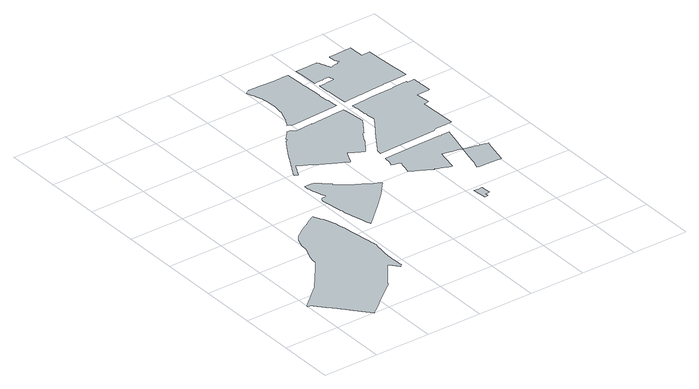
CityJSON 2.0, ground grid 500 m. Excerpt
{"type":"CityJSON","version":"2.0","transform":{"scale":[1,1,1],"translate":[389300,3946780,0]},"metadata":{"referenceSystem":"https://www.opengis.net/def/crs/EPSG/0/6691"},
"CityObjects":{
"object1":{"type":"GenericCityObject","attributes":{"class":"24","urbanPlanType":"21","prefecture":"13","city":"13100"},"geometry":[{"type":"MultiSurface","lod":"0","boundaries":[[[0,1,2,3,4,5,6,7,8,9,10,11,12,13,14,15,16,17,18,19,20,21,22,23,24,25,26,27,28,29,30,31,32,33,34,35,36,37,38,39,40,41,42,43,44,45,46,47,48,49,50,51,52,53,54,55,56,57,58,59,60,61,62,63,64,65,66,67,68,69,70,71,72,73,74,75,76,77,78,79,80,81,82,83,84,85,86,87,88,89,90,91,92,93,94,95,96,97,98,99,100,101,102,103,104,105,106,107,108,109,110,111,112,113,114,115,116,117,118,119,120,121,122,123,124,125,126,127,128,129,130,131,132,133,134,135,136,137,138,139,140,141,142,143,144,145,146,147,148,149,150,151,152,153,154,155,156,157,158,159]]]}]},
"object2":{"type":"GenericCityObject","attributes":{"class":"25","urbanPlanType":"21","prefecture":"13","city":"13100"},"geometry":[{"type":"MultiSurface","lod":"0","boundaries":[[[160,161,162,163,164,165,166,167,168,169,170,171,172,173,174,175,176,177,178,179,180,181,182,183,184,185,186,187,188,189,190,191,192,193,194,195,196,197,198,199,200,201,202,203,204,205,206,207,208,209,210,211,212,213,214,215,216,217,218,219,220,221,222,223,224,225,226,227,228,229,230,231,232,233,234,235,236,237,238,239,240,241,242,243,244,245,246,247,248,249,250,251,252,253,254,255,256,257,258]]]}]},
"object3":{"type":"GenericCityObject","attributes":{"class":"25","urbanPlanType":"21","prefecture":"13","city":"13100"},"geometry":[{"type":"MultiSurface","lod":"0","boundaries":[[[259,260,261,262,263,264,265,266,267,268,269,270,271,272,273,274,275,276,277,278,279,280,281,282,283,284,285,286,287,288,289,290,291,292,293,294,295,296,297,298,299,300,301,302,303,304,305,306,307,308,309,310,311,312,313,314,315,316,317,318,319,320,321,322,323,324,325,326,327,328,329,330,331,332,333,334,335,336,337,338,339,340,341,342,343,344,345,346,347,348,349,350,351,352,353,354,355,356,357,358,359,360,361,362,363,364,365,366,367,368,369,370]]]}]},
"object4":{"type":"GenericCityObject","attributes":{"class":"24","urbanPlanType":"21","prefecture":"13","city":"13100"},"geometry":[{"type":"MultiSurface","lod":"0","boundaries":[[[371,372,373,374,375,376,377,378,379,380,381,382,383]]]}]},
"object5":{"type":"GenericCityObject","attributes":{"class":"25","urbanPlanType":"21","prefecture":"13","city":"13100"},"geometry":[{"type":"MultiSurface","lod":"0","boundaries":[[[384,385,386,387,388,389,390,391,392,393,394,395,396,397,398,399,400,401,402,403,404,405,406,407,408,409,410,411,412,413,414,415,416,417,418,419,420,421,422,423,424,425,426]]]}]},
"object6":{"type":"GenericCityObject","attributes":{"class":"25","urbanPlanType":"21","prefecture":"13","city":"13100"},"geometry":[{"type":"MultiSurface","lod":"0","boundaries":[[[427,428,429,430,431,432,433,434,435,436,437,438,439,440,441,442,443,444,445,446,447,448,449,450,451,452,453,454,455,456,457,458,459,460,461,462,463,464,465,466,467,468,469,470,471,472,473,474,475,476,477,478,479,480,481,482,483,484,485,486,487,488,489,490,491,492,493,494,495,496,497,498,499,500,501,502,503,504,505,506,507,508]]]}]},
"object7":{"type":"GenericCityObject","attributes":{"class":"25","urbanPlanType":"21","prefecture":"13","city":"13100"},"geometry":[{"type":"MultiSurface","lod":"0","boundaries":[[[509,510,511,512,513,514,515,516,517,518,519,520,521,522,523,524,525,526,527,528,529,530,531,532,426]]]}]},
"object8":{"type":"GenericCityObject","attributes":{"class":"25","urbanPlanType":"21","prefecture":"13","city":"13100"},"geometry":[{"type":"MultiSurface","lod":"0","boundaries":[[[533,534,535,536,537,538,539,540,541,542,543,544,545,546,547,548,549,550,551,552,553,554,555,556,557,558,559,560,561,562,563,564,565,566,567,568,569,570,571,572,573,574,575,576,577,578,579,580,581,582,583,584,585,586,587,588,589,590,591,592,593,594,595,596,597,598,599,600,601,602,603,604,605,606,607,608]]]}]},
"object9":{"type":"GenericCityObject","attributes":{"class":"25","urbanPlanType":"21","prefecture":"13","city":"13100"},"geometry":[{"type":"MultiSurface","lod":"0","boundaries":[[[609,610,611,612,613,614,615,616,617,618,619,620,621,622,623,624,625,626,627,628,629,630,631,632,633,634,635,636,637,638,639,640,641,642,643,644,645,646,647,648,649,650,651,652,653,654,655,656,657,658,659,660,661,662,663,664,665,666,667,668,669,670,671,672,673,674,675,676,677,678,679,680,681,682,683,684,685,686,687,688,689,690,691]]]}]}
},
"vertices":[
[818,1412,0],[814,1409,0],[736,1364,0],[735,1362,0],[734,1361,0],[733,1359,0],[731,1358,0],[718,1351,0],[707,1345,0],[706,1344,0],[695,1338,0],[678,1327,0],[675,1325,0],[656,1314,0],[631,1297,0],[591,1268,0],[588,1266,0],[576,1257,0],[559,1241,0],[547,1228,0],[538,1214,0],[536,1211,0],[516,1157,0],[508,1135,0],[502,1117,0],[500,1101,0],[500,1090,0],[500,1087,0],[500,1084,0],[498,1073,0],[497,1066,0],[477,1011,0],[454,946,0],[445,911,0],[439,863,0],[435,857,0],[429,850,0],[370,776,0],[360,763,0],[325,719,0],[297,683,0],[285,667,0],[225,591,0],[223,589,0],[218,583,0],[214,579,0],[131,508,0],[116,495,0],[18,412,0],[9,404,0],[7,402,0],[6,400,0],[5,397,0],[6,394,0],[6,391,0],[6,390,0],[4,389,0],[7,385,0],[9,387,0],[12,386,0],[15,385,0],[24,383,0],[31,382,0],[44,367,0],[109,291,0],[117,282,0],[167,223,0],[168,223,0],[187,200,0],[210,172,0],[229,150,0],[229,149,0],[230,149,0],[358,2,0],[378,18,0],[380,19,0],[394,30,0],[469,91,0],[477,98,0],[652,236,0],[671,250,0],[684,260,0],[727,319,0],[742,339,0],[767,372,0],[781,391,0],[786,397,0],[810,431,0],[822,446,0],[833,461,0],[833,462,0],[837,465,0],[865,501,0],[871,493,0],[928,421,0],[931,421,0],[934,423,0],[932,425,0],[936,428,0],[937,428,0],[940,430,0],[941,429,0],[947,434,0],[949,436,0],[951,439,0],[950,448,0],[949,497,0],[948,532,0],[947,570,0],[946,611,0],[953,665,0],[959,711,0],[965,758,0],[969,793,0],[969,794,0],[972,817,0],[967,823,0],[962,852,0],[959,875,0],[958,877,0],[957,890,0],[949,942,0],[945,973,0],[931,1066,0],[921,1133,0],[912,1185,0],[911,1192,0],[908,1211,0],[907,1216,0],[906,1221,0],[903,1230,0],[900,1238,0],[898,1246,0],[896,1252,0],[894,1258,0],[892,1264,0],[890,1270,0],[888,1276,0],[886,1282,0],[883,1292,0],[880,1298,0],[878,1304,0],[876,1310,0],[873,1316,0],[870,1324,0],[867,1331,0],[863,1336,0],[860,1342,0],[853,1355,0],[849,1364,0],[845,1372,0],[841,1379,0],[837,1387,0],[833,1393,0],[830,1399,0],[828,1403,0],[826,1407,0],[824,1411,0],[823,1412,0],[820,1412,0],
[1327,1248,0],[1344,1263,0],[1447,1362,0],[1482,1397,0],[1479,1400,0],[1494,1415,0],[1529,1455,0],[1559,1487,0],[1552,1491,0],[1533,1501,0],[1525,1506,0],[1499,1521,0],[1460,1543,0],[1459,1543,0],[1447,1551,0],[1419,1567,0],[1413,1570,0],[1381,1587,0],[1373,1592,0],[1344,1608,0],[1343,1609,0],[1338,1612,0],[1331,1619,0],[1309,1637,0],[1302,1641,0],[1286,1655,0],[1233,1701,0],[1237,1705,0],[1238,1707,0],[1174,1761,0],[1168,1766,0],[1147,1783,0],[1126,1801,0],[1107,1802,0],[1044,1805,0],[1043,1803,0],[1043,1791,0],[1044,1782,0],[1044,1778,0],[1044,1773,0],[1045,1766,0],[1045,1762,0],[1046,1755,0],[1049,1736,0],[1051,1727,0],[1055,1710,0],[1057,1702,0],[1063,1681,0],[1063,1679,0],[1071,1656,0],[1075,1647,0],[1075,1646,0],[1076,1643,0],[1078,1641,0],[1079,1637,0],[1076,1636,0],[1092,1609,0],[1096,1604,0],[1076,1583,0],[1073,1586,0],[1071,1587,0],[1066,1589,0],[1062,1589,0],[1056,1589,0],[1049,1587,0],[1044,1583,0],[1036,1576,0],[1033,1569,0],[1030,1561,0],[1030,1557,0],[1031,1545,0],[1031,1544,0],[1032,1539,0],[1032,1535,0],[1033,1531,0],[1033,1529,0],[1033,1526,0],[1034,1525,0],[1053,1378,0],[1053,1377,0],[1056,1361,0],[1057,1358,0],[1061,1332,0],[1062,1326,0],[1063,1317,0],[1074,1259,0],[1075,1257,0],[1076,1256,0],[1077,1251,0],[1080,1237,0],[1083,1227,0],[1107,1135,0],[1113,1114,0],[1113,1113,0],[1115,1105,0],[1116,1099,0],[1119,1089,0],[1120,1085,0],[1126,1064,0],
[1108,1972,0],[1110,1978,0],[1110,1980,0],[1114,1988,0],[1121,2003,0],[1130,2019,0],[1139,2034,0],[1166,2084,0],[1168,2088,0],[1205,2070,0],[1220,2062,0],[1291,2025,0],[1289,2021,0],[1286,2016,0],[1460,1927,0],[1493,1911,0],[1521,1896,0],[1540,1886,0],[1546,1883,0],[1548,1888,0],[1576,1946,0],[1602,2003,0],[1644,1979,0],[1657,1972,0],[1686,1956,0],[1699,1949,0],[1722,1935,0],[1728,1932,0],[1753,1965,0],[1755,1969,0],[1762,1979,0],[1789,2020,0],[1794,2027,0],[1805,2043,0],[1808,2047,0],[1833,2095,0],[1839,2105,0],[1864,2150,0],[1884,2160,0],[1898,2181,0],[1910,2199,0],[1984,2308,0],[1968,2481,0],[1964,2524,0],[1917,2521,0],[1847,2517,0],[1847,2516,0],[1759,2511,0],[1637,2504,0],[1637,2505,0],[1487,2497,0],[1438,2526,0],[1417,2528,0],[1416,2526,0],[1400,2506,0],[1397,2503,0],[1391,2495,0],[1384,2488,0],[1363,2464,0],[1360,2463,0],[1350,2452,0],[1350,2449,0],[1351,2446,0],[1354,2443,0],[1340,2423,0],[1338,2422,0],[1334,2422,0],[1327,2421,0],[1325,2416,0],[1318,2406,0],[1319,2405,0],[1306,2385,0],[1300,2377,0],[1296,2370,0],[1291,2362,0],[1287,2356,0],[1285,2353,0],[1281,2347,0],[1271,2332,0],[1264,2320,0],[1259,2312,0],[1254,2304,0],[1247,2292,0],[1242,2284,0],[1234,2271,0],[1229,2263,0],[1224,2254,0],[1218,2244,0],[1215,2238,0],[1207,2224,0],[1202,2215,0],[1200,2211,0],[1198,2209,0],[1181,2179,0],[1177,2172,0],[1167,2153,0],[1156,2133,0],[1148,2119,0],[1141,2105,0],[1131,2088,0],[1127,2080,0],[1123,2073,0],[1120,2069,0],[1112,2054,0],[1106,2044,0],[1102,2036,0],[1093,2020,0],[1080,1998,0],[1080,1997,0],[1078,1989,0],[1077,1981,0],[1077,1980,0],
[2109,965,0],[2103,964,0],[2056,968,0],[2053,968,0],[2065,843,0],[2097,846,0],[2094,876,0],[2097,876,0],[2132,879,0],[2140,880,0],[2140,883,0],[2136,923,0],[2132,967,0],
[2360,1533,0],[2386,1642,0],[2418,1773,0],[2386,1773,0],[2348,1773,0],[2342,1766,0],[2328,1767,0],[2327,1768,0],[2322,1773,0],[2058,1766,0],[1792,1759,0],[1784,1698,0],[1779,1681,0],[1776,1668,0],[1771,1658,0],[1795,1648,0],[1823,1640,0],[1849,1632,0],[1841,1603,0],[1832,1567,0],[1831,1562,0],[1814,1502,0],[1861,1476,0],[1894,1458,0],[1942,1431,0],[1996,1401,0],[1999,1407,0],[2034,1394,0],[2047,1388,0],[2073,1378,0],[2091,1372,0],[2108,1366,0],[2112,1364,0],[2114,1364,0],[2129,1360,0],[2138,1358,0],[2167,1496,0],[2178,1548,0],[2261,1531,0],[2268,1530,0],[2276,1528,0],[2324,1518,0],[2355,1510,0],
[1515,2580,0],[1916,2603,0],[1955,2606,0],[1954,2619,0],[1953,2631,0],[1951,2653,0],[1951,2657,0],[1948,2705,0],[1942,2710,0],[1938,2801,0],[1941,2804,0],[1940,2832,0],[1939,2849,0],[1936,2909,0],[1936,2926,0],[1934,2946,0],[1933,2963,0],[1931,3008,0],[1930,3025,0],[1922,3188,0],[1921,3187,0],[1882,3186,0],[1869,3186,0],[1795,3184,0],[1658,3187,0],[1597,3189,0],[1545,3191,0],[1542,3189,0],[1539,3188,0],[1524,3179,0],[1504,3167,0],[1507,3163,0],[1511,3153,0],[1519,3135,0],[1525,3119,0],[1532,3100,0],[1538,3083,0],[1542,3070,0],[1544,3064,0],[1547,3054,0],[1550,3043,0],[1554,3027,0],[1556,3021,0],[1559,3000,0],[1561,2987,0],[1562,2980,0],[1563,2968,0],[1564,2961,0],[1565,2950,0],[1566,2943,0],[1566,2929,0],[1566,2921,0],[1566,2916,0],[1566,2912,0],[1566,2901,0],[1566,2876,0],[1566,2872,0],[1565,2866,0],[1564,2857,0],[1563,2848,0],[1562,2842,0],[1561,2832,0],[1559,2823,0],[1558,2816,0],[1557,2813,0],[1557,2812,0],[1556,2807,0],[1555,2800,0],[1555,2798,0],[1555,2790,0],[1555,2789,0],[1555,2782,0],[1521,2683,0],[1520,2682,0],[1516,2675,0],[1508,2661,0],[1502,2651,0],[1493,2633,0],[1486,2622,0],[1480,2610,0],[1478,2607,0],[1476,2604,0],
[2327,1393,0],[2309,1319,0],[2305,1302,0],[2302,1290,0],[2298,1278,0],[2281,1234,0],[2307,1226,0],[2363,1225,0],[2480,1217,0],[2494,1216,0],[2498,1216,0],[2508,1219,0],[2535,1352,0],[2559,1440,0],[2562,1449,0],[2562,1451,0],[2563,1457,0],[2543,1461,0],[2527,1466,0],[2490,1475,0],[2488,1476,0],[2462,1483,0],[2455,1485,0],[2447,1487,0],
[2465,2555,0],[2458,2547,0],[2451,2547,0],[2443,2547,0],[2437,2553,0],[2319,2546,0],[2293,2544,0],[2247,2542,0],[2213,2539,0],[2197,2538,0],[2053,2529,0],[2054,2514,0],[2056,2490,0],[2057,2482,0],[2061,2444,0],[2061,2441,0],[2063,2419,0],[2059,2418,0],[2062,2393,0],[2062,2385,0],[2064,2366,0],[2066,2346,0],[2067,2334,0],[2069,2314,0],[2071,2300,0],[2073,2274,0],[1980,2136,0],[1971,2123,0],[1925,2055,0],[1824,1905,0],[1822,1902,0],[1820,1899,0],[1819,1896,0],[1817,1893,0],[1815,1890,0],[1814,1886,0],[1813,1884,0],[1813,1883,0],[1812,1880,0],[1811,1876,0],[1810,1873,0],[1809,1869,0],[1808,1866,0],[1807,1862,0],[1806,1855,0],[1804,1842,0],[1804,1841,0],[2046,1848,0],[2063,1848,0],[2341,1855,0],[2363,1874,0],[2416,1875,0],[2440,1876,0],[2455,1876,0],[2466,1876,0],[2522,1878,0],[2514,2073,0],[2512,2112,0],[2509,2217,0],[2521,2218,0],[2536,2221,0],[2563,2227,0],[2547,2342,0],[2546,2353,0],[2654,2359,0],[2662,2359,0],[2667,2359,0],[2673,2360,0],[2672,2371,0],[2669,2454,0],[2669,2470,0],[2668,2491,0],[2668,2505,0],[2666,2551,0],[2602,2548,0],[2601,2563,0],
[2554,3154,0],[2551,3205,0],[2550,3217,0],[2542,3217,0],[2439,3212,0],[2418,3211,0],[2339,3207,0],[2340,3196,0],[2340,3195,0],[2340,3189,0],[2343,3143,0],[2362,3107,0],[2364,3102,0],[2359,3102,0],[2350,3101,0],[2345,3101,0],[2337,3100,0],[2339,3096,0],[2300,3090,0],[2299,3090,0],[2285,3085,0],[2280,3083,0],[2269,3078,0],[2266,3077,0],[2247,3119,0],[2243,3128,0],[2224,3169,0],[2220,3178,0],[2215,3187,0],[2209,3201,0],[2155,3198,0],[2139,3197,0],[2095,3195,0],[2007,3192,0],[2009,3143,0],[2015,3029,0],[2016,3012,0],[2018,2968,0],[2025,2969,0],[2030,2969,0],[2038,2970,0],[2083,2972,0],[2089,2973,0],[2099,2973,0],[2103,2974,0],[2156,2977,0],[2165,2977,0],[2166,2960,0],[2168,2942,0],[2170,2922,0],[2160,2922,0],[2093,2918,0],[2087,2918,0],[2041,2915,0],[2032,2914,0],[2028,2914,0],[2021,2914,0],[2026,2810,0],[2030,2808,0],[2033,2717,0],[2032,2715,0],[2041,2611,0],[2191,2620,0],[2207,2621,0],[2314,2628,0],[2433,2635,0],[2441,2643,0],[2449,2643,0],[2456,2642,0],[2462,2636,0],[2604,2645,0],[2661,2648,0],[2653,2753,0],[2652,2767,0],[2648,2821,0],[2647,2841,0],[2641,2948,0],[2640,2965,0],[2639,2984,0],[2638,3002,0],[2633,3081,0],[2558,3077,0],[2555,3129,0]
]}
